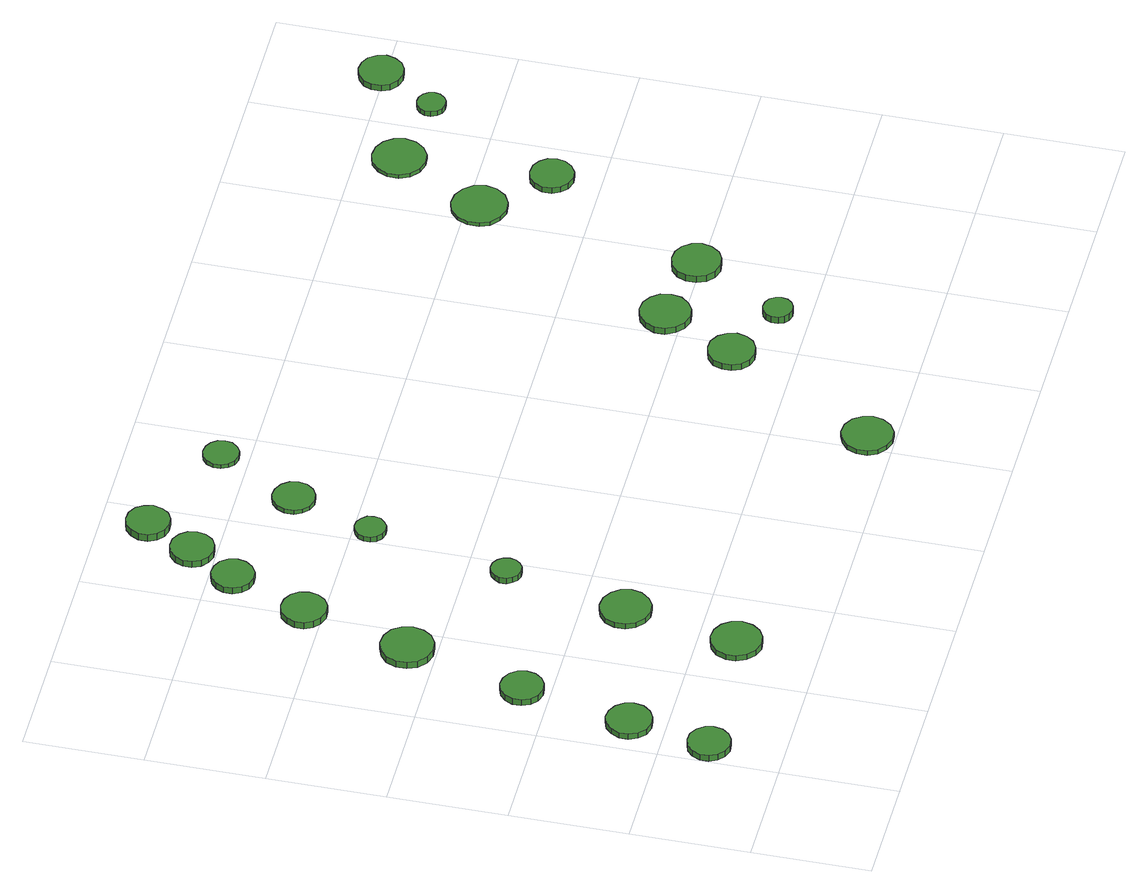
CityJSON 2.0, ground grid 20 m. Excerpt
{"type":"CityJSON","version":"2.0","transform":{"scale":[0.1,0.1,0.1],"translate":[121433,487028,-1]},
"CityObjects":{
"tree1":{"type":"SolitaryVegetationObject","attributes":{"function":"something"},"geometry":[{"type":"MultiSurface","lod":"1","boundaries":[[[0,1,2,3,4,5,6,7,8,9,10,11,12,13,14]],[[15,16,17,18,19,20,21,22,23,24,25,26,27,28,29]],[[0,29,28,1]],[[1,28,27,2]],[[2,27,26,3]],[[3,26,25,4]],[[4,25,24,5]],[[5,24,23,6]],[[6,23,22,7]],[[7,22,21,8]],[[8,21,20,9]],[[9,20,19,10]],[[10,19,18,11]],[[11,18,17,12]],[[12,17,16,13]],[[13,16,15,14]],[[14,15,29,0]]]}]},
"tree2":{"type":"SolitaryVegetationObject","attributes":{"function":"something"},"geometry":[{"type":"MultiSurface","lod":"1","boundaries":[[[30,31,32,33,34,35,36,37,38,39,40,41,42,43,44]],[[45,46,47,48,49,50,51,52,53,54,55,56,57,58,59]],[[30,59,58,31]],[[31,58,57,32]],[[32,57,56,33]],[[33,56,55,34]],[[34,55,54,35]],[[35,54,53,36]],[[36,53,52,37]],[[37,52,51,38]],[[38,51,50,39]],[[39,50,49,40]],[[40,49,48,41]],[[41,48,47,42]],[[42,47,46,43]],[[43,46,45,44]],[[44,45,59,30]]]}]},
"tree3":{"type":"SolitaryVegetationObject","attributes":{"function":"something"},"geometry":[{"type":"MultiSurface","lod":"1","boundaries":[[[60,61,62,63,64,65,66,67,68,69,70,71,72,73,74]],[[75,76,77,78,79,80,81,82,83,84,85,86,87,88,89]],[[60,89,88,61]],[[61,88,87,62]],[[62,87,86,63]],[[63,86,85,64]],[[64,85,84,65]],[[65,84,83,66]],[[66,83,82,67]],[[67,82,81,68]],[[68,81,80,69]],[[69,80,79,70]],[[70,79,78,71]],[[71,78,77,72]],[[72,77,76,73]],[[73,76,75,74]],[[74,75,89,60]]]}]},
"tree4":{"type":"SolitaryVegetationObject","attributes":{"function":"something"},"geometry":[{"type":"MultiSurface","lod":"1","boundaries":[[[90,91,92,93,94,95,96,97,98,99,100,101,102,103,104]],[[105,106,107,108,109,110,111,112,113,114,115,116,117,118,119]],[[90,119,118,91]],[[91,118,117,92]],[[92,117,116,93]],[[93,116,115,94]],[[94,115,114,95]],[[95,114,113,96]],[[96,113,112,97]],[[97,112,111,98]],[[98,111,110,99]],[[99,110,109,100]],[[100,109,108,101]],[[101,108,107,102]],[[102,107,106,103]],[[103,106,105,104]],[[104,105,119,90]]]}]},
"tree5":{"type":"SolitaryVegetationObject","attributes":{"function":"something"},"geometry":[{"type":"MultiSurface","lod":"1","boundaries":[[[120,121,122,123,124,125,126,127,128,129,130,131,132,133,134]],[[135,136,137,138,139,140,141,142,143,144,145,146,147,148,149]],[[120,149,148,121]],[[121,148,147,122]],[[122,147,146,123]],[[123,146,145,124]],[[124,145,144,125]],[[125,144,143,126]],[[126,143,142,127]],[[127,142,141,128]],[[128,141,140,129]],[[129,140,139,130]],[[130,139,138,131]],[[131,138,137,132]],[[132,137,136,133]],[[133,136,135,134]],[[134,135,149,120]]]}]},
"tree6":{"type":"SolitaryVegetationObject","attributes":{"function":"something"},"geometry":[{"type":"MultiSurface","lod":"1","boundaries":[[[150,151,152,153,154,155,156,157,158,159,160,161,162,163,164]],[[165,166,167,168,169,170,171,172,173,174,175,176,177,178,179]],[[150,179,178,151]],[[151,178,177,152]],[[152,177,176,153]],[[153,176,175,154]],[[154,175,174,155]],[[155,174,173,156]],[[156,173,172,157]],[[157,172,171,158]],[[158,171,170,159]],[[159,170,169,160]],[[160,169,168,161]],[[161,168,167,162]],[[162,167,166,163]],[[163,166,165,164]],[[164,165,179,150]]]}]},
"tree7":{"type":"SolitaryVegetationObject","attributes":{"function":"something"},"geometry":[{"type":"MultiSurface","lod":"1","boundaries":[[[180,181,182,183,184,185,186,187,188,189,190,191,192,193,194]],[[195,196,197,198,199,200,201,202,203,204,205,206,207,208,209]],[[180,209,208,181]],[[181,208,207,182]],[[182,207,206,183]],[[183,206,205,184]],[[184,205,204,185]],[[185,204,203,186]],[[186,203,202,187]],[[187,202,201,188]],[[188,201,200,189]],[[189,200,199,190]],[[190,199,198,191]],[[191,198,197,192]],[[192,197,196,193]],[[193,196,195,194]],[[194,195,209,180]]]}]},
"tree8":{"type":"SolitaryVegetationObject","attributes":{"function":"something"},"geometry":[{"type":"MultiSurface","lod":"1","boundaries":[[[210,211,212,213,214,215,216,217,218,219,220,221,222,223,224]],[[225,226,227,228,229,230,231,232,233,234,235,236,237,238,239]],[[210,239,238,211]],[[211,238,237,212]],[[212,237,236,213]],[[213,236,235,214]],[[214,235,234,215]],[[215,234,233,216]],[[216,233,232,217]],[[217,232,231,218]],[[218,231,230,219]],[[219,230,229,220]],[[220,229,228,221]],[[221,228,227,222]],[[222,227,226,223]],[[223,226,225,224]],[[224,225,239,210]]]}]},
"tree9":{"type":"SolitaryVegetationObject","attributes":{"function":"something"},"geometry":[{"type":"MultiSurface","lod":"1","boundaries":[[[240,241,242,243,244,245,246,247,248,249,250,251,252,253,254]],[[255,256,257,258,259,260,261,262,263,264,265,266,267,268,269]],[[240,269,268,241]],[[241,268,267,242]],[[242,267,266,243]],[[243,266,265,244]],[[244,265,264,245]],[[245,264,263,246]],[[246,263,262,247]],[[247,262,261,248]],[[248,261,260,249]],[[249,260,259,250]],[[250,259,258,251]],[[251,258,257,252]],[[252,257,256,253]],[[253,256,255,254]],[[254,255,269,240]]]}]},
"tree10":{"type":"SolitaryVegetationObject","attributes":{"function":"something"},"geometry":[{"type":"MultiSurface","lod":"1","boundaries":[[[270,271,272,273,274,275,276,277,278,279,280,281,282,283,284]],[[285,286,287,288,289,290,291,292,293,294,295,296,297,298,299]],[[270,299,298,271]],[[271,298,297,272]],[[272,297,296,273]],[[273,296,295,274]],[[274,295,294,275]],[[275,294,293,276]],[[276,293,292,277]],[[277,292,291,278]],[[278,291,290,279]],[[279,290,289,280]],[[280,289,288,281]],[[281,288,287,282]],[[282,287,286,283]],[[283,286,285,284]],[[284,285,299,270]]]}]},
"tree11":{"type":"SolitaryVegetationObject","attributes":{"function":"something"},"geometry":[{"type":"MultiSurface","lod":"1","boundaries":[[[300,301,302,303,304,305,306,307,308,309,310,311,312,313,314]],[[315,316,317,318,319,320,321,322,323,324,325,326,327,328,329]],[[300,329,328,301]],[[301,328,327,302]],[[302,327,326,303]],[[303,326,325,304]],[[304,325,324,305]],[[305,324,323,306]],[[306,323,322,307]],[[307,322,321,308]],[[308,321,320,309]],[[309,320,319,310]],[[310,319,318,311]],[[311,318,317,312]],[[312,317,316,313]],[[313,316,315,314]],[[314,315,329,300]]]}]},
"tree12":{"type":"SolitaryVegetationObject","attributes":{"function":"something"},"geometry":[{"type":"MultiSurface","lod":"1","boundaries":[[[330,331,332,333,334,335,336,337,338,339,340,341,342,343,344]],[[345,346,347,348,349,350,351,352,353,354,355,356,357,358,359]],[[330,359,358,331]],[[331,358,357,332]],[[332,357,356,333]],[[333,356,355,334]],[[334,355,354,335]],[[335,354,353,336]],[[336,353,352,337]],[[337,352,351,338]],[[338,351,350,339]],[[339,350,349,340]],[[340,349,348,341]],[[341,348,347,342]],[[342,347,346,343]],[[343,346,345,344]],[[344,345,359,330]]]}]},
"tree13":{"type":"SolitaryVegetationObject","attributes":{"function":"something"},"geometry":[{"type":"MultiSurface","lod":"1","boundaries":[[[360,361,362,363,364,365,366,367,368,369,370,371,372,373,374]],[[375,376,377,378,379,380,381,382,383,384,385,386,387,388,389]],[[360,389,388,361]],[[361,388,387,362]],[[362,387,386,363]],[[363,386,385,364]],[[364,385,384,365]],[[365,384,383,366]],[[366,383,382,367]],[[367,382,381,368]],[[368,381,380,369]],[[369,380,379,370]],[[370,379,378,371]],[[371,378,377,372]],[[372,377,376,373]],[[373,376,375,374]],[[374,375,389,360]]]}]},
"tree14":{"type":"SolitaryVegetationObject","attributes":{"function":"something"},"geometry":[{"type":"MultiSurface","lod":"1","boundaries":[[[390,391,392,393,394,395,396,397,398,399,400,401,402,403,404]],[[405,406,407,408,409,410,411,412,413,414,415,416,417,418,419]],[[390,419,418,391]],[[391,418,417,392]],[[392,417,416,393]],[[393,416,415,394]],[[394,415,414,395]],[[395,414,413,396]],[[396,413,412,397]],[[397,412,411,398]],[[398,411,410,399]],[[399,410,409,400]],[[400,409,408,401]],[[401,408,407,402]],[[402,407,406,403]],[[403,406,405,404]],[[404,405,419,390]]]}]},
"tree15":{"type":"SolitaryVegetationObject","attributes":{"function":"something"},"geometry":[{"type":"MultiSurface","lod":"1","boundaries":[[[420,421,422,423,424,425,426,427,428,429,430,431,432,433,434]],[[435,436,437,438,439,440,441,442,443,444,445,446,447,448,449]],[[420,449,448,421]],[[421,448,447,422]],[[422,447,446,423]],[[423,446,445,424]],[[424,445,444,425]],[[425,444,443,426]],[[426,443,442,427]],[[427,442,441,428]],[[428,441,440,429]],[[429,440,439,430]],[[430,439,438,431]],[[431,438,437,432]],[[432,437,436,433]],[[433,436,435,434]],[[434,435,449,420]]]}]},
"tree16":{"type":"SolitaryVegetationObject","attributes":{"function":"something"},"geometry":[{"type":"MultiSurface","lod":"1","boundaries":[[[450,451,452,453,454,455,456,457,458,459,460,461,462,463,464]],[[465,466,467,468,469,470,471,472,473,474,475,476,477,478,479]],[[450,479,478,451]],[[451,478,477,452]],[[452,477,476,453]],[[453,476,475,454]],[[454,475,474,455]],[[455,474,473,456]],[[456,473,472,457]],[[457,472,471,458]],[[458,471,470,459]],[[459,470,469,460]],[[460,469,468,461]],[[461,468,467,462]],[[462,467,466,463]],[[463,466,465,464]],[[464,465,479,450]]]}]},
"tree17":{"type":"SolitaryVegetationObject","attributes":{"function":"something"},"geometry":[{"type":"MultiSurface","lod":"1","boundaries":[[[480,481,482,483,484,485,486,487,488,489,490,491,492,493,494]],[[495,496,497,498,499,500,501,502,503,504,505,506,507,508,509]],[[480,509,508,481]],[[481,508,507,482]],[[482,507,506,483]],[[483,506,505,484]],[[484,505,504,485]],[[485,504,503,486]],[[486,503,502,487]],[[487,502,501,488]],[[488,501,500,489]],[[489,500,499,490]],[[490,499,498,491]],[[491,498,497,492]],[[492,497,496,493]],[[493,496,495,494]],[[494,495,509,480]]]}]},
"tree18":{"type":"SolitaryVegetationObject","attributes":{"function":"something"},"geometry":[{"type":"MultiSurface","lod":"1","boundaries":[[[510,511,512,513,514,515,516,517,518,519,520,521,522,523,524]],[[525,526,527,528,529,530,531,532,533,534,535,536,537,538,539]],[[510,539,538,511]],[[511,538,537,512]],[[512,537,536,513]],[[513,536,535,514]],[[514,535,534,515]],[[515,534,533,516]],[[516,533,532,517]],[[517,532,531,518]],[[518,531,530,519]],[[519,530,529,520]],[[520,529,528,521]],[[521,528,527,522]],[[522,527,526,523]],[[523,526,525,524]],[[524,525,539,510]]]}]},
"tree19":{"type":"SolitaryVegetationObject","attributes":{"function":"something"},"geometry":[{"type":"MultiSurface","lod":"1","boundaries":[[[540,541,542,543,544,545,546,547,548,549,550,551,552,553,554]],[[555,556,557,558,559,560,561,562,563,564,565,566,567,568,569]],[[540,569,568,541]],[[541,568,567,542]],[[542,567,566,543]],[[543,566,565,544]],[[544,565,564,545]],[[545,564,563,546]],[[546,563,562,547]],[[547,562,561,548]],[[548,561,560,549]],[[549,560,559,550]],[[550,559,558,551]],[[551,558,557,552]],[[552,557,556,553]],[[553,556,555,554]],[[554,555,569,540]]]}]},
"tree20":{"type":"SolitaryVegetationObject","attributes":{"function":"something"},"geometry":[{"type":"MultiSurface","lod":"1","boundaries":[[[570,571,572,573,574,575,576,577,578,579,580,581,582,583,584]],[[585,586,587,588,589,590,591,592,593,594,595,596,597,598,599]],[[570,599,598,571]],[[571,598,597,572]],[[572,597,596,573]],[[573,596,595,574]],[[574,595,594,575]],[[575,594,593,576]],[[576,593,592,577]],[[577,592,591,578]],[[578,591,590,579]],[[579,590,589,580]],[[580,589,588,581]],[[581,588,587,582]],[[582,587,586,583]],[[583,586,585,584]],[[584,585,599,570]]]}]},
"tree21":{"type":"SolitaryVegetationObject","attributes":{"function":"something"},"geometry":[{"type":"MultiSurface","lod":"1","boundaries":[[[600,601,602,603,604,605,606,607,608,609,610,611,612,613,614]],[[615,616,617,618,619,620,621,622,623,624,625,626,627,628,629]],[[600,629,628,601]],[[601,628,627,602]],[[602,627,626,603]],[[603,626,625,604]],[[604,625,624,605]],[[605,624,623,606]],[[606,623,622,607]],[[607,622,621,608]],[[608,621,620,609]],[[609,620,619,610]],[[610,619,618,611]],[[611,618,617,612]],[[612,617,616,613]],[[613,616,615,614]],[[614,615,629,600]]]}]},
"tree22":{"type":"SolitaryVegetationObject","attributes":{"function":"something"},"geometry":[{"type":"MultiSurface","lod":"1","boundaries":[[[630,631,632,633,634,635,636,637,638,639,640,641,642,643,644]],[[645,646,647,648,649,650,651,652,653,654,655,656,657,658,659]],[[630,659,658,631]],[[631,658,657,632]],[[632,657,656,633]],[[633,656,655,634]],[[634,655,654,635]],[[635,654,653,636]],[[636,653,652,637]],[[637,652,651,638]],[[638,651,650,639]],[[639,650,649,640]],[[640,649,648,641]],[[641,648,647,642]],[[642,647,646,643]],[[643,646,645,644]],[[644,645,659,630]]]}]},
"tree23":{"type":"SolitaryVegetationObject","attributes":{"function":"something"},"geometry":[{"type":"MultiSurface","lod":"1","boundaries":[[[660,661,662,663,664,665,666,667,668,669,670,671,672,673,674]],[[675,676,677,678,679,680,681,682,683,684,685,686,687,688,689]],[[660,689,688,661]],[[661,688,687,662]],[[662,687,686,663]],[[663,686,685,664]],[[664,685,684,665]],[[665,684,683,666]],[[666,683,682,667]],[[667,682,681,668]],[[668,681,680,669]],[[669,680,679,670]],[[670,679,678,671]],[[671,678,677,672]],[[672,677,676,673]],[[673,676,675,674]],[[674,675,689,660]]]}]},
"tree24":{"type":"SolitaryVegetationObject","attributes":{"function":"something"},"geometry":[{"type":"MultiSurface","lod":"1","boundaries":[[[690,691,692,693,694,695,696,697,698,699,700,701,702,703,704]],[[705,706,707,708,709,710,711,712,713,714,715,716,717,718,719]],[[690,719,718,691]],[[691,718,717,692]],[[692,717,716,693]],[[693,716,715,694]],[[694,715,714,695]],[[695,714,713,696]],[[696,713,712,697]],[[697,712,711,698]],[[698,711,710,699]],[[699,710,709,700]],[[700,709,708,701]],[[701,708,707,702]],[[702,707,706,703]],[[703,706,705,704]],[[704,705,719,690]]]}]}
},
"vertices":[
[74,124,18],[71,138,18],[62,150,18],[49,158,18],[34,159,18],[20,155,18],[9,145,18],[3,131,18],[3,116,18],[9,103,18],[20,93,18],[34,88,18],[49,90,18],[62,97,18],[71,109,18],[71,109,6],[62,97,6],[49,90,6],[34,88,6],[20,93,6],[9,103,6],[3,116,6],[3,131,6],[9,145,6],[20,155,6],[34,159,6],[49,158,6],[62,150,6],[71,138,6],[74,124,6],
[102,262,17],[99,277,17],[89,290,17],[75,298,17],[60,300,17],[44,295,17],[33,284,17],[26,269,17],[26,254,17],[33,239,17],[44,228,17],[60,223,17],[75,225,17],[89,233,17],[99,246,17],[99,246,6],[89,233,6],[75,225,6],[60,223,6],[44,228,6],[33,239,6],[26,254,6],[26,269,6],[33,284,6],[44,295,6],[60,300,6],[75,298,6],[89,290,6],[99,277,6],[102,262,6],
[138,447,18],[135,462,18],[126,474,18],[113,481,18],[99,483,18],[84,478,18],[73,468,18],[67,455,18],[67,440,18],[73,426,18],[84,416,18],[99,411,18],[113,413,18],[126,420,18],[135,432,18],[135,432,6],[126,420,6],[113,413,6],[99,411,6],[84,416,6],[73,426,6],[67,440,6],[67,455,6],[73,468,6],[84,478,6],[99,483,6],[113,481,6],[126,474,6],[135,462,6],[138,447,6],
[335,138,17],[331,155,17],[321,169,17],[305,178,17],[288,180,17],[271,174,17],[258,163,17],[251,146,17],[251,129,17],[258,113,17],[271,101,17],[288,95,17],[305,97,17],[321,106,17],[331,120,17],[331,120,6],[321,106,6],[305,97,6],[288,95,6],[271,101,6],[258,113,6],[251,129,6],[251,146,6],[258,163,6],[271,174,6],[288,180,6],[305,178,6],[321,169,6],[331,155,6],[335,138,6],
[196,648,23],[192,666,23],[182,681,23],[166,690,23],[147,692,23],[130,686,23],[116,674,23],[109,657,23],[109,639,23],[116,622,23],[130,610,23],[147,604,23],[166,606,23],[182,615,23],[192,630,23],[192,630,10],[182,615,10],[166,606,10],[147,604,10],[130,610,10],[116,622,10],[109,639,10],[109,657,10],[116,674,10],[130,686,10],[147,692,10],[166,690,10],[182,681,10],[192,666,10],[196,648,10],
[372,329,16],[368,346,16],[357,360,16],[342,369,16],[324,371,16],[308,366,16],[294,354,16],[287,338,16],[287,320,16],[294,304,16],[308,292,16],[324,286,16],[342,288,16],[357,297,16],[368,311,16],[368,311,6],[357,297,6],[342,288,6],[324,286,6],[308,292,6],[294,304,6],[287,320,6],[287,338,6],[294,354,6],[308,366,6],[324,371,6],[342,369,6],[357,360,6],[368,346,6],[372,329,6],
[242,830,22],[239,846,22],[230,858,22],[216,866,22],[200,868,22],[185,863,22],[174,852,22],[167,838,22],[167,822,22],[174,808,22],[185,798,22],[200,793,22],[216,794,22],[230,802,22],[239,815,22],[239,815,9],[230,802,9],[216,794,9],[200,793,9],[185,798,9],[174,808,9],[167,822,9],[167,838,9],[174,852,9],[185,863,9],[200,868,9],[216,866,9],[230,858,9],[239,846,9],[242,830,9],
[401,536,17],[399,547,17],[393,555,17],[384,561,17],[373,562,17],[363,558,17],[356,551,17],[351,542,17],[351,531,17],[356,522,17],[363,515,17],[373,511,17],[384,512,17],[393,518,17],[399,526,17],[399,526,6],[393,518,6],[384,512,6],[373,511,6],[363,515,6],[356,522,6],[351,531,6],[351,542,6],[356,551,6],[363,558,6],[373,562,6],[384,561,6],[393,555,6],[399,547,6],[401,536,6],
[299,961,18],[296,976,18],[287,988,18],[274,995,18],[259,997,18],[245,992,18],[234,982,18],[228,969,18],[228,954,18],[234,940,18],[245,930,18],[259,926,18],[274,927,18],[287,935,18],[296,947,18],[296,947,6],[287,935,6],[274,927,6],[259,926,6],[245,930,6],[234,940,6],[228,954,6],[228,969,6],[234,982,6],[245,992,6],[259,997,6],[274,995,6],[287,988,6],[296,976,6],[299,961,6],
[349,1040,18],[346,1055,18],[337,1067,18],[323,1075,18],[308,1076,18],[294,1072,18],[282,1061,18],[276,1047,18],[276,1032,18],[282,1018,18],[294,1008,18],[308,1003,18],[323,1005,18],[337,1012,18],[346,1025,18],[346,1025,6],[337,1012,6],[323,1005,6],[308,1003,6],[294,1008,6],[282,1018,6],[276,1032,6],[276,1047,6],[282,1061,6],[294,1072,6],[308,1076,6],[323,1075,6],[337,1067,6],[346,1055,6],[349,1040,6],
[452,772,16],[450,783,16],[443,791,16],[434,797,16],[423,798,16],[413,794,16],[405,787,16],[401,777,16],[401,767,16],[405,757,16],[413,750,16],[423,746,16],[434,747,16],[443,753,16],[450,761,16],[450,761,6],[443,753,6],[434,747,6],[423,746,6],[413,750,6],[405,757,6],[401,767,6],[401,777,6],[405,787,6],[413,794,6],[423,798,6],[434,797,6],[443,791,6],[450,783,6],[452,772,6],
[395,1123,19],[391,1138,19],[383,1150,19],[369,1158,19],[354,1159,19],[340,1155,19],[329,1144,19],[322,1131,19],[322,1115,19],[329,1101,19],[340,1091,19],[354,1087,19],[369,1088,19],[383,1096,19],[391,1108,19],[391,1108,6],[383,1096,6],[369,1088,6],[354,1087,6],[340,1091,6],[329,1101,6],[322,1115,6],[322,1131,6],[329,1144,6],[340,1155,6],[354,1159,6],[369,1158,6],[383,1150,6],[391,1138,6],[395,1123,6],
[509,910,14],[506,924,14],[497,936,14],[484,943,14],[469,945,14],[455,940,14],[445,930,14],[439,917,14],[439,902,14],[445,889,14],[455,879,14],[469,874,14],[484,876,14],[497,883,14],[506,895,14],[506,895,6],[497,883,6],[484,876,6],[469,874,6],[455,879,6],[445,889,6],[439,902,6],[439,917,6],[445,930,6],[455,940,6],[469,945,6],[484,943,6],[497,936,6],[506,924,6],[509,910,6],
[872,46,15],[868,63,15],[858,78,15],[842,87,15],[824,89,15],[808,83,15],[794,71,15],[787,55,15],[787,37,15],[794,21,15],[808,9,15],[824,3,15],[842,5,15],[858,14,15],[868,29,15],[868,29,6],[858,14,6],[842,5,6],[824,3,6],[808,9,6],[794,21,6],[787,37,6],[787,55,6],[794,71,6],[808,83,6],[824,89,6],[842,87,6],[858,78,6],[868,63,6],[872,46,6],
[580,1047,14],[578,1059,14],[570,1069,14],[560,1075,14],[547,1077,14],[535,1073,14],[526,1065,14],[521,1053,14],[521,1041,14],[526,1030,14],[535,1021,14],[547,1017,14],[560,1019,14],[570,1025,14],[578,1035,14],[578,1035,6],[570,1025,6],[560,1019,6],[547,1017,6],[535,1021,6],[526,1030,6],[521,1041,6],[521,1053,6],[526,1065,6],[535,1073,6],[547,1077,6],[560,1075,6],[570,1069,6],[578,1059,6],[580,1047,6],
[1008,302,26],[1004,318,26],[995,331,26],[980,340,26],[964,341,26],[949,336,26],[936,325,26],[930,310,26],[930,294,26],[936,279,26],[949,268,26],[964,263,26],[980,265,26],[995,273,26],[1004,286,26],[1004,286,14],[995,273,14],[980,265,14],[964,263,14],[949,268,14],[936,279,14],[930,294,14],[930,310,14],[936,325,14],[949,336,14],[964,341,14],[980,340,14],[995,331,14],[1004,318,14],[1008,302,14],
[1109,252,26],[1107,262,26],[1101,271,26],[1092,276,26],[1082,277,26],[1072,274,26],[1064,267,26],[1060,258,26],[1060,247,26],[1064,238,26],[1072,231,26],[1082,228,26],[1092,229,26],[1101,234,26],[1107,242,26],[1107,242,13],[1101,234,13],[1092,229,13],[1082,228,13],[1072,231,13],[1064,238,13],[1060,247,13],[1060,258,13],[1064,267,13],[1072,274,13],[1082,277,13],[1092,276,13],[1101,271,13],[1107,262,13],[1109,252,13],
[1084,428,19],[1081,446,19],[1070,460,19],[1055,469,19],[1038,471,19],[1021,465,19],[1008,453,19],[1000,437,19],[1000,420,19],[1008,404,19],[1021,392,19],[1038,386,19],[1055,388,19],[1070,397,19],[1081,411,19],[1081,411,7],[1070,397,7],[1055,388,7],[1038,386,7],[1021,392,7],[1008,404,7],[1000,420,7],[1000,437,7],[1008,453,7],[1021,465,7],[1038,471,7],[1055,469,7],[1070,460,7],[1081,446,7],[1084,428,7],
[1215,408,20],[1211,424,20],[1201,438,20],[1187,446,20],[1170,448,20],[1153,443,20],[1141,432,20],[1134,416,20],[1134,399,20],[1141,383,20],[1153,372,20],[1170,367,20],[1187,369,20],[1201,377,20],[1211,391,20],[1211,391,7],[1201,377,7],[1187,369,7],[1170,367,7],[1153,372,7],[1141,383,7],[1134,399,7],[1134,416,7],[1141,432,7],[1153,443,7],[1170,448,7],[1187,446,7],[1201,438,7],[1211,424,7],[1215,408,7],
[1282,780,13],[1278,799,13],[1266,814,13],[1249,824,13],[1230,826,13],[1212,820,13],[1197,807,13],[1190,790,13],[1190,770,13],[1197,753,13],[1212,740,13],[1230,734,13],[1249,736,13],[1266,745,13],[1278,761,13],[1278,761,6],[1266,745,6],[1249,736,6],[1230,734,6],[1212,740,6],[1197,753,6],[1190,770,6],[1190,790,6],[1197,807,6],[1212,820,6],[1230,826,6],[1249,824,6],[1266,814,6],[1278,799,6],[1282,780,6],
[1367,682,17],[1364,697,17],[1355,709,17],[1342,717,17],[1327,718,17],[1312,714,17],[1301,704,17],[1295,690,17],[1295,675,17],[1301,661,17],[1312,651,17],[1327,646,17],[1342,648,17],[1355,656,17],[1364,668,17],[1364,668,6],[1355,656,6],[1342,648,6],[1327,646,6],[1312,651,6],[1301,661,6],[1295,675,6],[1295,690,6],[1301,704,6],[1312,714,6],[1327,718,6],[1342,717,6],[1355,709,6],[1364,697,6],[1367,682,6],
[1364,932,13],[1360,950,13],[1349,965,13],[1333,974,13],[1315,976,13],[1297,971,13],[1283,958,13],[1275,941,13],[1275,922,13],[1283,905,13],[1297,893,13],[1315,887,13],[1333,889,13],[1349,898,13],[1360,913,13],[1360,913,6],[1349,898,6],[1333,889,6],[1315,887,6],[1297,893,6],[1283,905,6],[1275,922,6],[1275,941,6],[1283,958,6],[1297,971,6],[1315,976,6],[1333,974,6],[1349,965,6],[1360,950,6],[1364,932,6],
[1481,911,16],[1479,920,16],[1473,928,16],[1465,933,16],[1455,934,16],[1445,931,16],[1438,925,16],[1434,916,16],[1434,906,16],[1438,897,16],[1445,890,16],[1455,887,16],[1465,888,16],[1473,893,16],[1479,901,16],[1479,901,6],[1473,893,6],[1465,888,6],[1455,887,6],[1445,890,6],[1438,897,6],[1434,906,6],[1434,916,6],[1438,925,6],[1445,931,6],[1455,934,6],[1465,933,6],[1473,928,6],[1479,920,6],[1481,911,6],
[1550,1006,18],[1546,1021,18],[1537,1034,18],[1524,1041,18],[1509,1043,18],[1494,1038,18],[1482,1028,18],[1476,1014,18],[1476,998,18],[1482,984,18],[1494,974,18],[1509,969,18],[1524,971,18],[1537,978,18],[1546,991,18],[1546,991,6],[1537,978,6],[1524,971,6],[1509,969,6],[1494,974,6],[1482,984,6],[1476,998,6],[1476,1014,6],[1482,1028,6],[1494,1038,6],[1509,1043,6],[1524,1041,6],[1537,1034,6],[1546,1021,6],[1550,1006,6]
]}
